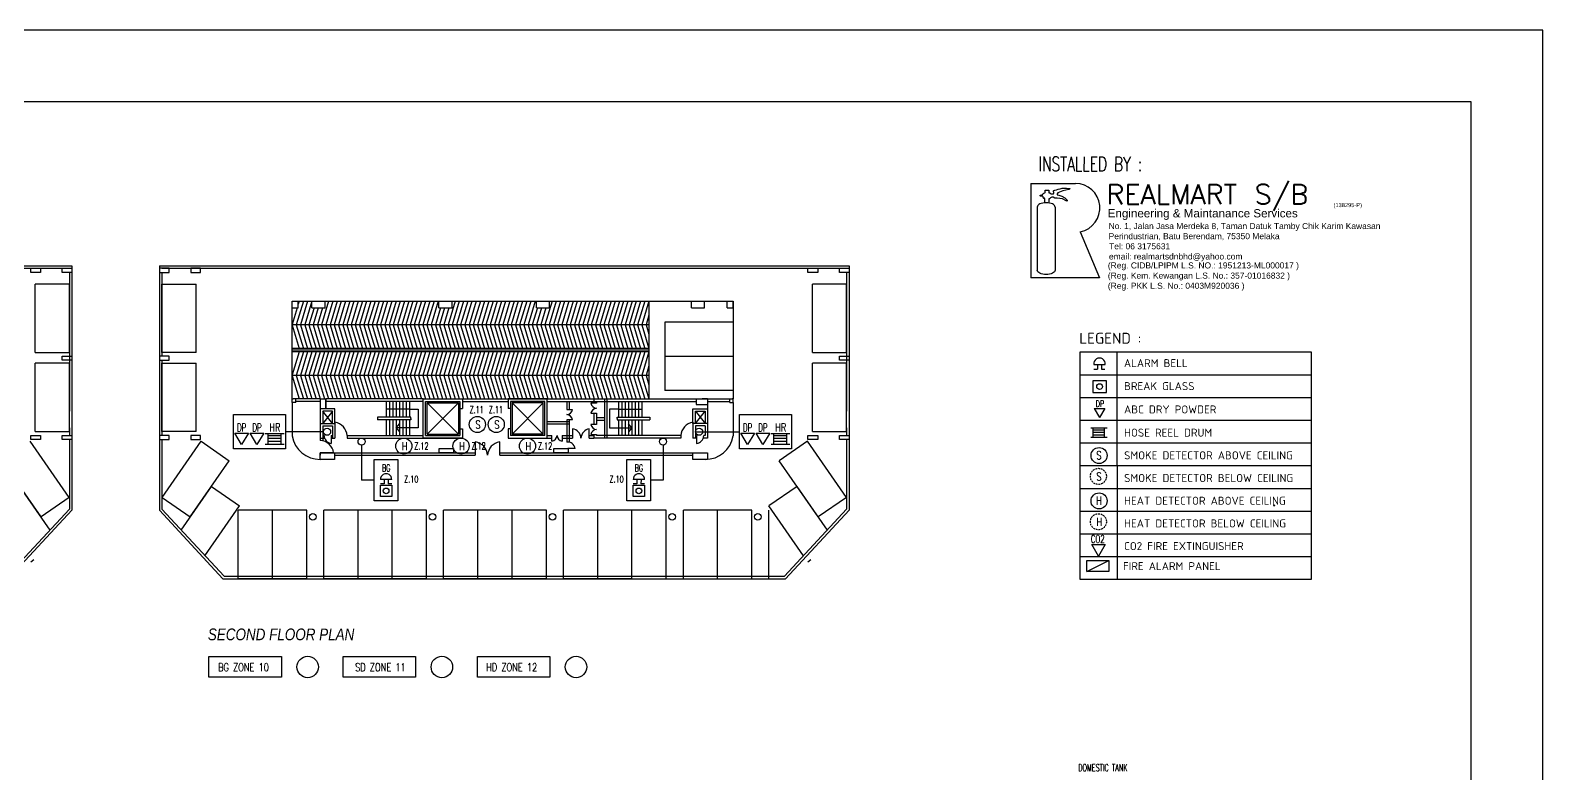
# Model space of a CAD drawing. Extents: x -212 to 1123, y -167 to 326.
# Drawn here: x 700.5 to 1123.1, y 50.4 to 258.3 of the extents above; entities that cross this region are included whole.
import ezdxf
from ezdxf.enums import TextEntityAlignment as Align

# ---------------------------------------------------------------- set-up
doc = ezdxf.new("R2010")
doc.units = 0
doc.linetypes.add('XREF-220102$0$DASHED', pattern=[0.75, 0.5, -0.25])
doc.layers.get('0').update_dxf_attribs({"linetype": 'CONTINUOUS'})
for name, color, linetype in [('BUILD', 8, 'CONTINUOUS'), ('EXIST_ROAD', 6, 'CONTINUOUS'), ('FAPOINT', 1, 'CONTINUOUS'), ('FF_BACKGROUND', 8, 'CONTINUOUS'), ('FF_GRID_LINE', 8, 'CONTINUOUS'), ('FIRE', 160, 'CONTINUOUS'), ('MIMIC_SIZE', 7, 'CONTINUOUS'), ('NAMA_TEMPAT', 6, 'CONTINUOUS'), ('TEXT', 8, 'CONTINUOUS')]:
    doc.layers.add(name, color=color, linetype=linetype)
doc.styles.add('ARIAL_NARROW_ITALIC', font='ARIALNI.TTF')
doc.styles.add('BADAI', font='romans.shx', dxfattribs={"width": 0.65})
doc.styles.add('ISOC', font='isocpeur.ttf')
doc.styles.add('MTXPL_TIMES_NEW_ROMAN', font='txt.shx')
doc.styles.add('PLOT02__REVB$0$NARROW', font='SIMPLEX', dxfattribs={"width": 0.75})
doc.styles.get("Standard").update_dxf_attribs({"font": 'arial.ttf'})
doc.styles.add('TEXT', font='romans.shx', dxfattribs={"width": 0.8})
doc.styles.add('TEXT_200', font='romans.shx', dxfattribs={"height": 400})

# ---------------------------------------------------------------- blocks, each defined once
blk = doc.blocks.new('D-433-1_MIMIC_SIZE_900_X_1')
at = {"layer": 'MIMIC_SIZE'}
for points in [[(3.62, 53.07), (868.62, 53.07), (868.62, 478.07), (3.62, 478.07)], [(23.62, 73.07), (848.62, 73.07), (848.62, 458.07), (23.62, 458.07)]]:
    blk.add_lwpolyline(points, close=True, dxfattribs=at)
blk = doc.blocks.new('*X134')
at = {"layer": 'TEXT', "color": 7}
for s, height, p in [('No. 1, Jalan Jasa Merdeka 8, Taman Datuk Tamby Chik Karim Kawasan', 1.6896, (1001.83, 202.71)), ('Tel: 06 3175631', 1.6896, (1001.96, 197.06)), ('Perindustrian, Batu Berendam, 75350 Melaka', 1.6896, (1001.83, 199.88)), ('email:', 1.69, (1001.92, 194.21))]:
    blk.add_text(s, height=height, dxfattribs=at).set_placement(p)
at = {"layer": 'TEXT', "color": 5}
blk.add_text('realmartsdnbhd@yahoo.com', height=1.6896, dxfattribs=at).set_placement((1008.88, 194.21))
blk = doc.blocks.new('*X135')
at = {"layer": 'TEXT', "color": 7}
for s, p in [('(Reg. CIDB/LPIPM L.S. NO.: 1951213-ML000017 )', (1001.61, 191.7)), ('(Reg. Kem. Kewangan L.S. No.: 357-01016832 )', (1001.61, 188.86)), ('(Reg. PKK L.S. No.: 0403M920036 )', (1001.61, 186.01))]:
    blk.add_text(s, height=1.6896, dxfattribs=at).set_placement(p)

msp = doc.modelspace()

# ---------------------------------------------------------------- linework, layer by layer
at = {"color": 1}
for p, q in [((980.087, 215.49), (980.087, 189.09)), ((980.087, 215.49), (992.549, 215.49)), ((993.916, 201.955), (999.297, 189.09)), ((999.297, 189.09), (980.087, 189.09)), ((757.645, 145.632, 16734.629), (761.463, 145.643, 16734.629)), ((759.551, 142.456, 16734.629), (757.645, 145.632, 16734.629)), ((761.463, 145.643, 16734.629), (759.551, 142.456, 16734.629)), ((761.938, 145.632, 16734.629), (765.756, 145.643, 16734.629)), ((763.844, 142.456, 16734.629), (761.938, 145.632, 16734.629)), ((765.756, 145.643, 16734.629), (763.844, 142.456, 16734.629)), ((899.014, 145.632, 16734.629), (902.832, 145.643, 16734.629)), ((900.92, 142.456, 16734.629), (899.014, 145.632, 16734.629)), ((902.832, 145.643, 16734.629), (900.92, 142.456, 16734.629)), ((903.308, 145.632, 16734.629), (907.125, 145.643, 16734.629)), ((905.213, 142.456, 16734.629), (903.308, 145.632, 16734.629)), ((907.125, 145.643, 16734.629), (905.213, 142.456, 16734.629)), ((798.35, 127.908, 16734.629), (798.353, 131.09, 16734.629)), ((799.348, 131.486, 16734.629), (798.353, 131.487, 16734.629)), ((798.353, 131.09, 16734.629), (801.535, 131.086, 16734.629)), ((801.536, 132.677, 16734.629), (798.355, 132.68, 16734.629)), ((799.349, 132.679, 16734.629), (799.348, 131.486, 16734.629)), ((800.542, 132.678, 16734.629), (800.541, 131.485, 16734.629)), ((801.535, 131.484, 16734.629), (800.541, 131.485, 16734.629)), ((801.535, 131.086, 16734.629), (801.531, 127.905, 16734.629)), ((868.966, 127.908, 16734.629), (868.969, 131.09, 16734.629)), ((869.964, 131.486, 16734.629), (868.969, 131.487, 16734.629)), ((868.969, 131.09, 16734.629), (872.151, 131.086, 16734.629)), ((872.152, 132.677, 16734.629), (868.971, 132.68, 16734.629)), ((869.965, 132.679, 16734.629), (869.964, 131.486, 16734.629)), ((871.158, 132.678, 16734.629), (871.157, 131.485, 16734.629)), ((872.151, 131.484, 16734.629), (871.157, 131.485, 16734.629)), ((872.151, 131.086, 16734.629), (872.147, 127.905, 16734.629)), ((997.086, 114.453, 0.857), (1000.904, 114.464, 0.857)), ((998.992, 111.277, 0.857), (997.086, 114.453, 0.857)), ((1000.904, 114.464, 0.857), (998.992, 111.277, 0.857))]:
    msp.add_line(p, q, dxfattribs=at)
at = {"color": 0}
for p, q in [((982.582, 212.101), (982.743, 212.211)), ((982.743, 211.941), (982.582, 212.101)), ((982.743, 212.211), (983.283, 212.211)), ((983.293, 211.941), (982.743, 211.941)), ((983.283, 212.211), (983.443, 212.511)), ((983.563, 211.71), (983.293, 211.941)), ((983.443, 212.511), (983.694, 212.751)), ((983.563, 211.57), (983.563, 211.71)), ((983.563, 211.57), (983.564, 211.565)), ((983.694, 212.751), (983.994, 212.861)), ((983.894, 211.32), (983.792, 211.32)), ((983.99, 211.175), (983.894, 211.32)), ((983.994, 212.861), (984.104, 212.931)), ((984.104, 212.931), (984.104, 213.625)), ((984.104, 213.625), (985.145, 213.625)), ((985.145, 213.625), (985.145, 212.864)), ((985.145, 212.864), (985.436, 212.864)), ((985.622, 211.405), (985.27, 211.206)), ((985.436, 212.864), (985.666, 212.584)), ((985.984, 211.672), (985.622, 211.405)), ((985.666, 212.584), (986.337, 212.584)), ((986.336, 211.672), (985.984, 211.672)), ((986.747, 211.324), (986.336, 211.672)), ((986.337, 212.584), (986.399, 212.604)), ((986.391, 213.364), (986.486, 213.459)), ((986.391, 213.252), (986.391, 213.364)), ((986.391, 213.19), (986.391, 213.252)), ((986.411, 213.165), (986.391, 213.19)), ((986.399, 212.604), (986.437, 212.635)), ((986.479, 213.116), (986.411, 213.165)), ((986.437, 212.635), (986.472, 212.684)), ((986.472, 212.684), (986.485, 212.727)), ((986.519, 213.05), (986.479, 213.116)), ((986.485, 212.727), (986.507, 212.791)), ((986.486, 213.459), (986.833, 213.561)), ((986.507, 212.791), (986.519, 212.845)), ((986.519, 212.911), (986.519, 213.05)), ((986.519, 212.845), (986.519, 212.911)), ((987.478, 211.348), (986.747, 211.324)), ((986.833, 213.561), (987.237, 213.68)), ((987.237, 213.68), (987.769, 213.836)), ((987.623, 212.844), (987.444, 212.598)), ((987.444, 212.598), (987.444, 212.246)), ((987.444, 212.246), (987.926, 212.151)), ((988.937, 211.152), (987.478, 211.348)), ((989.02, 213.426), (987.623, 212.844)), ((987.769, 213.836), (988.272, 213.984)), ((987.926, 212.151), (988.773, 211.881)), ((988.272, 213.984), (988.569, 214.071)), ((988.569, 214.071), (988.884, 214.111)), ((988.773, 211.881), (989.563, 211.491)), ((988.884, 214.111), (989.165, 214.111)), ((990.693, 213.808), (989.02, 213.426)), ((989.165, 214.111), (989.717, 214.111)), ((989.563, 211.491), (990.258, 210.797)), ((989.717, 214.111), (990.044, 214.111)), ((990.044, 214.111), (990.711, 214.045)), ((990.924, 213.861), (990.693, 213.808)), ((990.711, 214.045), (991.003, 214.017)), ((991.022, 213.922), (990.924, 213.861)), ((991.003, 214.017), (991.041, 213.975)), ((991.041, 213.975), (991.022, 213.922)), ((981.894, 208.866), (981.894, 191.211)), ((983.99, 210.074), (983.99, 211.175)), ((985.27, 211.206), (985.089, 211.206)), ((985.089, 211.206), (985.089, 210.064)), ((986.864, 208.87), (986.864, 191.215)), ((989.972, 210.635), (988.937, 211.152)), ((990.258, 210.492), (989.972, 210.635)), ((990.258, 210.797), (990.258, 210.492))]:
    msp.add_line(p, q, dxfattribs=at)
at = {"color": 7, "linetype": 'BYBLOCK'}
for p, q in [((1058.499, 168.274, 0.857), (993.789, 168.274, 0.857)), ((993.789, 168.274, 0.857), (993.796, 104.821, -0.421)), ((1058.501, 104.821, 0.665), (1058.499, 168.274, 0.845))]:
    msp.add_line(p, q, dxfattribs=at)
at = {"linetype": 'BYBLOCK'}
for p, q in [((1004.155, 168.274, 0.729), (1004.166, 104.821, -0.011)), ((993.789, 161.929, 0.729), (1058.499, 161.929, 0.854)), ((993.789, 155.584, 0.602), (1058.499, 155.584, 0.848)), ((993.789, 149.238, 0.474), (1058.499, 149.238, 0.843)), ((993.789, 142.893, 0.346), (1058.501, 142.893, 0.845)), ((993.789, 136.548, 0.218), (1058.499, 136.548, 0.832)), ((993.789, 130.202, 0.09), (1058.499, 130.202, 0.825)), ((993.789, 123.857, -0.038), (1058.499, 123.857, 0.825)), ((993.791, 117.512, -0.063), (1058.501, 117.512, 0.672)), ((993.791, 111.166, -0.191), (1058.501, 111.166, 0.672)), ((993.791, 104.821, -0.071), (1058.501, 104.821, 0.665))]:
    msp.add_line(p, q, dxfattribs=at)
at = {"color": 1, "linetype": 'BYBLOCK'}
msp.add_line((995.756, 106.976, 1.928), (1001.881, 110.026, 1.928), dxfattribs=at)
msp.add_line((995.756, 106.976, 1.928), (1001.881, 110.026, 1.928), dxfattribs=at)
at = {"color": 0}
for points in [[(986.864, 208.863), (986.818, 209.102), (986.678, 209.332), (986.449, 209.544), (986.14, 209.73), (985.764, 209.882), (985.334, 209.996), (984.868, 210.066), (984.382, 210.09), (983.897, 210.067), (983.43, 209.997), (983, 209.884), (982.623, 209.732), (982.314, 209.546), (982.084, 209.335), (981.942, 209.105), (981.894, 208.866)], [(986.862, 191.206), (986.815, 190.967), (986.675, 190.737), (986.446, 190.525), (986.138, 190.339), (985.761, 190.186), (985.332, 190.072), (984.865, 190.002), (984.38, 189.979), (983.895, 190.002), (983.428, 190.071), (982.998, 190.184), (982.62, 190.337), (982.311, 190.522), (982.081, 190.734), (981.94, 190.964), (981.892, 191.203)]]:
    msp.add_lwpolyline(points, dxfattribs=at)
at = {"color": 1}
for points in [[(757.279, 150.818), (771.84, 150.818), (771.84, 141.216), (757.279, 141.216)], [(898.648, 150.818), (913.209, 150.818), (913.209, 141.216), (898.648, 141.216)], [(796.595, 138.309), (803.186, 138.309), (803.186, 126.668), (796.595, 126.668)], [(867.211, 138.309), (873.802, 138.309), (873.802, 126.668), (867.211, 126.668)]]:
    msp.add_lwpolyline(points, close=True, dxfattribs=at)
at = {"color": 7, "linetype": 'BYBLOCK'}
for points in [[(750.439, 83.144), (770.689, 83.144), (770.689, 77.358), (750.439, 77.358)], [(787.933, 83.144), (808.183, 83.144), (808.183, 77.358), (787.933, 77.358)], [(825.428, 83.144), (845.677, 83.144), (845.677, 77.358), (825.428, 77.358)]]:
    msp.add_lwpolyline(points, close=True, dxfattribs=at)
at = {"color": 1, "linetype": 'BYBLOCK'}
for centre, radius in [((825.438, 148.07), 2.25), ((830.717, 148.07), 2.25), ((783.453, 146.017), 0.982), ((793.074, 143.286), 0.982), ((804.886, 142.018), 2.25), ((820.866, 142.018), 2.25), ((839.433, 142.018), 2.25), ((877.323, 143.286), 0.982), ((887.399, 146.017), 0.982), ((778.025, 80.251), 3), ((815.52, 80.251), 3), ((853.014, 80.251), 3)]:
    msp.add_circle(centre, radius, dxfattribs=at)
at = {"color": 1}
for centre, radius in [((999.149, 139.382, 0.218), 2.243), ((799.942, 129.497, 16734.629), 0.795), ((870.558, 129.497, 16734.629), 0.795), ((999.151, 126.691, 0), 2.243)]:
    msp.add_circle(centre, radius, dxfattribs=at)
at = {"color": 1, "linetype": 'XREF-220102$0$DASHED'}
for centre in [(998.968, 133.554, -7591.664), (998.97, 120.863, -7591.882)]:
    msp.add_circle(centre, 2.25, dxfattribs=at)
at = {"color": 0}
msp.add_arc((983.734, 211.495), 0.184, 157.53397, 288.1926, dxfattribs=at)
at = {"color": 1}
for centre, radius, start, end in [((992.549, 208.653), 6.837, 281.54014, 90), ((799.946, 132.679, 16734.629), 1.591, 359.93967, 179.93967), ((870.561, 132.679, 16734.629), 1.591, 359.93967, 179.93967)]:
    msp.add_arc(centre, radius, start, end, dxfattribs=at)
at = {"layer": 'FAPOINT', "color": 1, "linetype": 'BYBLOCK'}
for p, q in [((997.661, 164.847, 0.857), (1000.9, 164.847, 0.857)), ((998.674, 164.847, 0.857), (998.674, 163.565, 0.857)), ((999.83, 164.847, 0.857), (999.83, 163.565, 0.857)), ((997.704, 163.565, 0.857), (998.674, 163.565, 0.857)), ((999.83, 163.565, 0.857), (1000.8, 163.565, 0.857)), ((766.157, 145.572, 16734.629), (771.415, 145.572, 16734.629)), ((766.94, 142.602, 16734.629), (766.94, 145.572, 16734.629)), ((766.94, 144.963, 16734.629), (770.565, 144.963, 16734.629)), ((766.94, 144.197, 16734.629), (770.565, 144.197, 16734.629)), ((770.565, 142.602, 16734.629), (770.565, 145.572, 16734.629)), ((907.526, 145.572, 16734.629), (912.784, 145.572, 16734.629)), ((908.309, 142.602, 16734.629), (908.309, 145.572, 16734.629)), ((908.309, 144.963, 16734.629), (911.934, 144.963, 16734.629)), ((908.309, 144.197, 16734.629), (911.934, 144.197, 16734.629)), ((911.934, 142.602, 16734.629), (911.934, 145.572, 16734.629)), ((996.844, 147.116, 2974.45), (1001.416, 147.116, 2974.45)), ((996.844, 144.533, 2974.45), (1001.416, 144.533, 2974.45)), ((997.524, 144.533, 2974.45), (997.524, 147.116, 2974.45)), ((997.524, 146.586, 2974.45), (1000.677, 146.586, 2974.45)), ((997.524, 145.92, 2974.45), (1000.677, 145.92, 2974.45)), ((997.524, 145.199, 2974.45), (1000.677, 145.199, 2974.45)), ((1000.677, 144.533, 2974.45), (1000.677, 147.116, 2974.45)), ((766.157, 142.602, 16734.629), (771.415, 142.602, 16734.629)), ((766.94, 143.368, 16734.629), (770.565, 143.368, 16734.629)), ((907.526, 142.602, 16734.629), (912.784, 142.602, 16734.629)), ((908.309, 143.368, 16734.629), (911.934, 143.368, 16734.629))]:
    msp.add_line(p, q, dxfattribs=at)
msp.add_lwpolyline([(997.39, 160.28), (997.39, 157.043), (1001.215, 157.043), (1001.215, 160.28)], close=True, dxfattribs=at)
msp.add_circle((999.302, 158.661, 0.857), 0.801, dxfattribs=at)
msp.add_arc((999.28, 165.011, 0.857), 1.619, 354.1719, 185.8281, dxfattribs=at)
at = {"layer": 'FF_BACKGROUND', "color": 8}
msp.add_circle((1048.078, 125.426, 0.857), 0.145, dxfattribs=at)
at = {"layer": 'FF_GRID_LINE', "color": 1}
for p, q in [((801.531, 127.905, 16734.629), (798.35, 127.908, 16734.629)), ((872.147, 127.905, 16734.629), (868.966, 127.908, 16734.629))]:
    msp.add_line(p, q, dxfattribs=at)
at = {"layer": 'MIMIC_SIZE'}
for p, q in [((519.413, 192.418), (712.131, 192.418)), ((520.097, 191.734), (711.448, 191.734)), ((711.448, 190.585), (711.448, 151.762)), ((712.131, 192.418), (712.131, 124.078)), ((736.584, 192.418), (736.584, 124.078)), ((736.584, 192.418), (929.302, 192.418)), ((737.267, 191.734), (928.618, 191.734)), ((737.267, 190.585), (737.267, 167.172)), ((737.267, 190.585), (737.267, 167.172)), ((928.618, 190.585), (928.618, 151.762)), ((929.302, 192.418), (929.302, 124.078)), ((701.88, 168.209), (701.88, 187.344)), ((701.88, 168.209), (701.88, 187.344)), ((701.88, 168.209), (701.88, 187.344)), ((711.448, 187.344), (701.88, 187.344)), ((711.448, 168.209), (711.448, 187.344)), ((737.267, 168.209), (737.267, 187.344)), ((737.267, 187.344), (746.835, 187.344)), ((746.835, 168.209), (746.835, 187.344)), ((746.835, 168.209), (746.835, 187.344)), ((746.835, 168.209), (746.835, 187.344)), ((919.051, 168.209), (919.051, 187.344)), ((919.051, 168.209), (919.051, 187.344)), ((919.051, 168.209), (919.051, 187.344)), ((928.618, 187.344), (919.051, 187.344)), ((928.618, 168.209), (928.618, 187.344)), ((773.702, 155.202), (773.702, 182.538)), ((773.702, 182.538), (896.924, 182.538)), ((776.814, 182.538), (774.843, 175.943)), ((775.636, 182.538), (775.392, 181.721)), ((775.392, 180.681), (775.392, 182.538)), ((777.992, 182.538), (776.021, 175.943)), ((779.169, 182.538), (777.198, 175.943)), ((779.169, 182.538), (777.198, 175.943)), ((779.187, 180.681), (779.187, 182.538)), ((783.879, 182.538), (781.908, 175.943)), ((782.865, 180.681), (782.865, 182.538)), ((785.057, 182.538), (783.086, 175.943)), ((785.057, 182.538), (783.086, 175.943)), ((786.234, 182.538), (784.264, 175.943)), ((787.412, 182.538), (785.441, 175.943)), ((788.589, 182.538), (786.619, 175.943)), ((789.767, 182.538), (787.796, 175.943)), ((790.945, 182.538), (788.974, 175.943)), ((792.122, 182.538), (790.151, 175.943)), ((793.3, 182.538), (791.329, 175.943)), ((794.477, 182.538), (792.506, 175.943)), ((795.655, 182.538), (793.684, 175.943)), ((796.832, 182.538), (794.861, 175.943)), ((796.832, 182.538), (794.861, 175.943)), ((798.01, 182.538), (796.039, 175.943)), ((799.187, 182.538), (797.217, 175.943)), ((800.365, 182.538), (798.394, 175.943)), ((801.542, 182.538), (799.572, 175.943)), ((802.72, 182.538), (800.749, 175.943)), ((802.72, 182.538), (800.749, 175.943)), ((803.898, 182.538), (801.927, 175.943)), ((805.075, 182.538), (803.104, 175.943)), ((806.253, 182.538), (804.282, 175.943)), ((807.43, 182.538), (805.459, 175.943)), ((808.608, 182.538), (806.637, 175.943)), ((809.785, 182.538), (807.814, 175.943)), ((810.963, 182.538), (808.992, 175.943)), ((812.14, 182.538), (810.17, 175.943)), ((813.318, 182.538), (811.347, 175.943)), ((814.495, 182.538), (812.525, 175.943)), ((814.495, 182.538), (812.525, 175.943)), ((814.673, 180.681), (814.673, 182.538)), ((819.206, 182.538), (817.235, 175.943)), ((818.351, 180.681), (818.351, 182.538)), ((820.383, 182.538), (818.412, 175.943)), ((820.383, 182.538), (818.412, 175.943)), ((821.561, 182.538), (819.59, 175.943)), ((822.738, 182.538), (820.767, 175.943)), ((823.916, 182.538), (821.945, 175.943)), ((825.093, 182.538), (823.122, 175.943)), ((826.271, 182.538), (824.3, 175.943)), ((827.448, 182.538), (825.478, 175.943)), ((828.626, 182.538), (826.655, 175.943)), ((829.804, 182.538), (827.833, 175.943)), ((830.981, 182.538), (829.01, 175.943)), ((832.159, 182.538), (830.188, 175.943)), ((832.159, 182.538), (830.188, 175.943)), ((833.336, 182.538), (831.365, 175.943)), ((834.514, 182.538), (832.543, 175.943)), ((835.691, 182.538), (833.72, 175.943)), ((836.869, 182.538), (834.898, 175.943)), ((838.046, 182.538), (836.075, 175.943)), ((838.046, 182.538), (836.075, 175.943)), ((839.224, 182.538), (837.253, 175.943)), ((840.401, 182.538), (838.431, 175.943)), ((841.579, 182.538), (839.608, 175.943)), ((841.927, 180.681), (841.927, 182.538)), ((846.289, 182.538), (844.318, 175.943)), ((847.467, 182.538), (845.496, 175.943)), ((845.604, 180.681), (845.604, 182.538)), ((848.644, 182.538), (846.673, 175.943)), ((849.822, 182.538), (847.851, 175.943)), ((849.822, 182.538), (847.851, 175.943)), ((850.999, 182.538), (849.028, 175.943)), ((852.177, 182.538), (850.206, 175.943)), ((853.354, 182.538), (851.384, 175.943)), ((854.532, 182.538), (852.561, 175.943)), ((855.709, 182.538), (853.739, 175.943)), ((855.709, 182.538), (853.739, 175.943)), ((856.887, 182.538), (854.916, 175.943)), ((858.065, 182.538), (856.094, 175.943)), ((859.242, 182.538), (857.271, 175.943)), ((860.42, 182.538), (858.449, 175.943)), ((861.597, 182.538), (859.626, 175.943)), ((862.775, 182.538), (860.804, 175.943)), ((863.952, 182.538), (861.981, 175.943)), ((865.13, 182.538), (863.159, 175.943)), ((866.307, 182.538), (864.337, 175.943)), ((867.485, 182.538), (865.514, 175.943)), ((867.485, 182.538), (865.514, 175.943)), ((868.662, 182.538), (866.692, 175.943)), ((869.84, 182.538), (867.869, 175.943)), ((871.018, 182.538), (869.047, 175.943)), ((872.195, 182.538), (870.224, 175.943)), ((873.373, 182.538), (871.402, 175.943)), ((873.373, 182.538), (871.402, 175.943)), ((873.373, 182.538), (873.373, 155.202)), ((885.227, 180.681), (885.227, 182.538)), ((888.905, 180.681), (888.905, 182.538)), ((895.234, 180.681), (895.234, 182.538)), ((896.924, 182.538), (896.924, 155.202)), ((896.924, 180.681), (896.924, 182.538)), ((775.081, 180.681), (773.702, 176.067)), ((773.702, 180.681), (775.392, 180.681)), ((779.792, 180.681), (778.376, 175.943)), ((779.187, 180.681), (782.865, 180.681)), ((780.969, 180.681), (779.553, 175.943)), ((782.147, 180.681), (780.731, 175.943)), ((815.118, 180.681), (813.702, 175.943)), ((814.673, 180.681), (818.351, 180.681)), ((816.295, 180.681), (814.88, 175.943)), ((817.473, 180.681), (816.057, 175.943)), ((842.201, 180.681), (840.786, 175.943)), ((841.927, 180.681), (845.604, 180.681)), ((843.379, 180.681), (841.963, 175.943)), ((844.557, 180.681), (843.141, 175.943)), ((873.373, 178.598), (872.579, 175.943)), ((885.227, 180.681), (888.905, 180.681)), ((895.234, 180.681), (896.924, 180.681)), ((873.373, 175.943), (773.702, 175.943)), ((773.702, 175.82), (775.636, 169.349)), ((774.843, 175.943), (776.814, 169.349)), ((776.021, 175.943), (777.992, 169.349)), ((777.198, 175.943), (779.169, 169.349)), ((777.198, 175.943), (779.169, 169.349)), ((778.376, 175.943), (780.347, 169.349)), ((779.553, 175.943), (781.524, 169.349)), ((780.731, 175.943), (782.702, 169.349)), ((781.908, 175.943), (783.879, 169.349)), ((783.086, 175.943), (785.057, 169.349)), ((783.086, 175.943), (785.057, 169.349)), ((784.264, 175.943), (786.234, 169.349)), ((785.441, 175.943), (787.412, 169.349)), ((786.619, 175.943), (788.589, 169.349)), ((787.796, 175.943), (789.767, 169.349)), ((788.974, 175.943), (790.945, 169.349)), ((790.151, 175.943), (792.122, 169.349)), ((791.329, 175.943), (793.3, 169.349)), ((792.506, 175.943), (794.477, 169.349)), ((793.684, 175.943), (795.655, 169.349)), ((794.861, 175.943), (796.832, 169.349)), ((794.861, 175.943), (796.832, 169.349)), ((796.039, 175.943), (798.01, 169.349)), ((797.217, 175.943), (799.187, 169.349)), ((798.394, 175.943), (800.365, 169.349)), ((799.572, 175.943), (801.542, 169.349)), ((800.749, 175.943), (802.72, 169.349)), ((800.749, 175.943), (802.72, 169.349)), ((801.927, 175.943), (803.898, 169.349)), ((803.104, 175.943), (805.075, 169.349)), ((804.282, 175.943), (806.253, 169.349)), ((805.459, 175.943), (807.43, 169.349)), ((806.637, 175.943), (808.608, 169.349)), ((807.814, 175.943), (809.785, 169.349)), ((808.992, 175.943), (810.963, 169.349)), ((810.17, 175.943), (812.14, 169.349)), ((811.347, 175.943), (813.318, 169.349)), ((812.525, 175.943), (814.495, 169.349)), ((812.525, 175.943), (814.495, 169.349)), ((813.702, 175.943), (815.673, 169.349)), ((814.88, 175.943), (816.851, 169.349)), ((816.057, 175.943), (818.028, 169.349)), ((817.235, 175.943), (819.206, 169.349)), ((818.412, 175.943), (820.383, 169.349)), ((818.412, 175.943), (820.383, 169.349)), ((819.59, 175.943), (821.561, 169.349)), ((820.767, 175.943), (822.738, 169.349)), ((821.945, 175.943), (823.916, 169.349)), ((823.122, 175.943), (825.093, 169.349)), ((824.3, 175.943), (826.271, 169.349)), ((825.478, 175.943), (827.448, 169.349)), ((826.655, 175.943), (828.626, 169.349)), ((827.833, 175.943), (829.804, 169.349)), ((829.01, 175.943), (830.981, 169.349)), ((830.188, 175.943), (832.159, 169.349)), ((830.188, 175.943), (832.159, 169.349)), ((831.365, 175.943), (833.336, 169.349)), ((832.543, 175.943), (834.514, 169.349)), ((833.72, 175.943), (835.691, 169.349)), ((834.898, 175.943), (836.869, 169.349)), ((836.075, 175.943), (838.046, 169.349)), ((836.075, 175.943), (838.046, 169.349)), ((837.253, 175.943), (839.224, 169.349)), ((838.431, 175.943), (840.401, 169.349)), ((839.608, 175.943), (841.579, 169.349)), ((840.786, 175.943), (842.756, 169.349)), ((841.963, 175.943), (843.934, 169.349)), ((843.141, 175.943), (845.112, 169.349)), ((844.318, 175.943), (846.289, 169.349)), ((845.496, 175.943), (847.467, 169.349)), ((846.673, 175.943), (848.644, 169.349)), ((847.851, 175.943), (849.822, 169.349)), ((847.851, 175.943), (849.822, 169.349)), ((849.028, 175.943), (850.999, 169.349)), ((850.206, 175.943), (852.177, 169.349)), ((851.384, 175.943), (853.354, 169.349)), ((852.561, 175.943), (854.532, 169.349)), ((853.739, 175.943), (855.709, 169.349)), ((853.739, 175.943), (855.709, 169.349)), ((854.916, 175.943), (856.887, 169.349)), ((856.094, 175.943), (858.065, 169.349)), ((857.271, 175.943), (859.242, 169.349)), ((858.449, 175.943), (860.42, 169.349)), ((859.626, 175.943), (861.597, 169.349)), ((860.804, 175.943), (862.775, 169.349)), ((861.981, 175.943), (863.952, 169.349)), ((863.159, 175.943), (865.13, 169.349)), ((864.337, 175.943), (866.307, 169.349)), ((865.514, 175.943), (867.485, 169.349)), ((865.514, 175.943), (867.485, 169.349)), ((866.692, 175.943), (868.662, 169.349)), ((867.869, 175.943), (869.84, 169.349)), ((869.047, 175.943), (871.018, 169.349)), ((870.224, 175.943), (872.195, 169.349)), ((871.402, 175.943), (873.373, 169.349)), ((871.402, 175.943), (873.373, 169.349)), ((872.579, 175.943), (873.373, 173.289)), ((896.924, 176.675), (877.788, 176.675)), ((877.788, 176.675), (877.788, 167.107)), ((896.924, 176.675), (896.924, 167.107)), ((873.373, 169.349), (773.702, 169.349)), ((701.88, 168.209), (711.448, 168.209)), ((701.88, 146.059), (701.88, 165.194)), ((701.88, 146.059), (701.88, 165.194)), ((701.88, 146.059), (701.88, 165.194)), ((711.448, 165.194), (701.88, 165.194)), ((711.448, 146.059), (711.448, 165.194)), ((746.835, 168.209), (737.267, 168.209)), ((737.267, 166.014), (737.267, 145.022)), ((737.267, 166.014), (737.267, 151.762)), ((737.267, 146.059), (737.267, 165.194)), ((737.267, 165.194), (746.835, 165.194)), ((746.835, 146.059), (746.835, 165.194)), ((746.835, 146.059), (746.835, 165.194)), ((746.835, 146.059), (746.835, 165.194)), ((873.373, 168.87), (773.702, 168.87)), ((873.373, 168.392), (773.702, 168.392)), ((775.636, 168.392), (773.702, 161.92)), ((776.814, 168.392), (774.843, 161.797)), ((777.992, 168.392), (776.021, 161.797)), ((779.169, 168.392), (777.198, 161.797)), ((779.169, 168.392), (777.198, 161.797)), ((780.347, 168.392), (778.376, 161.797)), ((781.524, 168.392), (779.553, 161.797)), ((782.702, 168.392), (780.731, 161.797)), ((783.879, 168.392), (781.908, 161.797)), ((785.057, 168.392), (783.086, 161.797)), ((785.057, 168.392), (783.086, 161.797)), ((786.234, 168.392), (784.264, 161.797)), ((787.412, 168.392), (785.441, 161.797)), ((788.589, 168.392), (786.619, 161.797)), ((789.767, 168.392), (787.796, 161.797)), ((790.945, 168.392), (788.974, 161.797)), ((792.122, 168.392), (790.151, 161.797)), ((793.3, 168.392), (791.329, 161.797)), ((794.477, 168.392), (792.506, 161.797)), ((795.655, 168.392), (793.684, 161.797)), ((796.832, 168.392), (794.861, 161.797)), ((796.832, 168.392), (794.861, 161.797)), ((798.01, 168.392), (796.039, 161.797)), ((799.187, 168.392), (797.217, 161.797)), ((800.365, 168.392), (798.394, 161.797)), ((801.542, 168.392), (799.572, 161.797)), ((802.72, 168.392), (800.749, 161.797)), ((802.72, 168.392), (800.749, 161.797)), ((803.898, 168.392), (801.927, 161.797)), ((805.075, 168.392), (803.104, 161.797)), ((806.253, 168.392), (804.282, 161.797)), ((807.43, 168.392), (805.459, 161.797)), ((808.608, 168.392), (806.637, 161.797)), ((809.785, 168.392), (807.814, 161.797)), ((810.963, 168.392), (808.992, 161.797)), ((812.14, 168.392), (810.17, 161.797)), ((813.318, 168.392), (811.347, 161.797)), ((814.495, 168.392), (812.525, 161.797)), ((814.495, 168.392), (812.525, 161.797)), ((815.673, 168.392), (813.702, 161.797)), ((816.851, 168.392), (814.88, 161.797)), ((818.028, 168.392), (816.057, 161.797)), ((819.206, 168.392), (817.235, 161.797)), ((820.383, 168.392), (818.412, 161.797)), ((820.383, 168.392), (818.412, 161.797)), ((821.561, 168.392), (819.59, 161.797)), ((822.738, 168.392), (820.767, 161.797)), ((823.916, 168.392), (821.945, 161.797)), ((825.093, 168.392), (823.122, 161.797)), ((826.271, 168.392), (824.3, 161.797)), ((827.448, 168.392), (825.478, 161.797)), ((828.626, 168.392), (826.655, 161.797)), ((829.804, 168.392), (827.833, 161.797)), ((830.981, 168.392), (829.01, 161.797)), ((832.159, 168.392), (830.188, 161.797)), ((832.159, 168.392), (830.188, 161.797)), ((833.336, 168.392), (831.365, 161.797)), ((834.514, 168.392), (832.543, 161.797)), ((835.691, 168.392), (833.72, 161.797)), ((836.869, 168.392), (834.898, 161.797)), ((838.046, 168.392), (836.075, 161.797)), ((838.046, 168.392), (836.075, 161.797)), ((839.224, 168.392), (837.253, 161.797)), ((840.401, 168.392), (838.431, 161.797)), ((841.579, 168.392), (839.608, 161.797)), ((842.756, 168.392), (840.786, 161.797)), ((843.934, 168.392), (841.963, 161.797)), ((845.112, 168.392), (843.141, 161.797)), ((846.289, 168.392), (844.318, 161.797)), ((847.467, 168.392), (845.496, 161.797)), ((848.644, 168.392), (846.673, 161.797)), ((849.822, 168.392), (847.851, 161.797)), ((849.822, 168.392), (847.851, 161.797)), ((850.999, 168.392), (849.028, 161.797)), ((852.177, 168.392), (850.206, 161.797)), ((853.354, 168.392), (851.384, 161.797)), ((854.532, 168.392), (852.561, 161.797)), ((855.709, 168.392), (853.739, 161.797)), ((855.709, 168.392), (853.739, 161.797)), ((856.887, 168.392), (854.916, 161.797)), ((858.065, 168.392), (856.094, 161.797)), ((859.242, 168.392), (857.271, 161.797)), ((860.42, 168.392), (858.449, 161.797)), ((861.597, 168.392), (859.626, 161.797)), ((862.775, 168.392), (860.804, 161.797)), ((863.952, 168.392), (861.981, 161.797)), ((865.13, 168.392), (863.159, 161.797)), ((866.307, 168.392), (864.337, 161.797)), ((867.485, 168.392), (865.514, 161.797)), ((867.485, 168.392), (865.514, 161.797)), ((868.662, 168.392), (866.692, 161.797)), ((869.84, 168.392), (867.869, 161.797)), ((871.018, 168.392), (869.047, 161.797)), ((872.195, 168.392), (870.224, 161.797)), ((873.373, 168.392), (871.402, 161.797)), ((873.373, 168.392), (871.402, 161.797)), ((896.924, 167.107), (877.788, 167.107)), ((877.788, 167.107), (877.788, 157.54)), ((896.924, 168.392), (896.924, 155.202)), ((896.924, 167.107), (896.924, 157.54)), ((919.051, 168.209), (928.618, 168.209)), ((919.051, 146.059), (919.051, 165.194)), ((919.051, 146.059), (919.051, 165.194)), ((919.051, 146.059), (919.051, 165.194)), ((928.618, 165.194), (919.051, 165.194)), ((928.618, 146.059), (928.618, 165.194)), ((873.373, 161.797), (773.702, 161.797)), ((773.702, 161.674), (775.636, 155.202)), ((774.843, 161.797), (776.814, 155.202)), ((776.021, 161.797), (777.992, 155.202)), ((777.198, 161.797), (779.169, 155.202)), ((777.198, 161.797), (779.169, 155.202)), ((778.376, 161.797), (780.347, 155.202)), ((779.553, 161.797), (781.524, 155.202)), ((780.731, 161.797), (782.702, 155.202)), ((781.908, 161.797), (783.879, 155.202)), ((783.086, 161.797), (785.057, 155.202)), ((783.086, 161.797), (785.057, 155.202)), ((784.264, 161.797), (786.234, 155.202)), ((785.441, 161.797), (787.412, 155.202)), ((786.619, 161.797), (788.589, 155.202)), ((787.796, 161.797), (789.767, 155.202)), ((788.974, 161.797), (790.945, 155.202)), ((790.151, 161.797), (792.122, 155.202)), ((791.329, 161.797), (793.3, 155.202)), ((792.506, 161.797), (794.477, 155.202)), ((793.684, 161.797), (795.655, 155.202)), ((794.861, 161.797), (796.832, 155.202)), ((794.861, 161.797), (796.832, 155.202)), ((796.039, 161.797), (798.01, 155.202)), ((797.217, 161.797), (799.187, 155.202)), ((798.394, 161.797), (800.365, 155.202)), ((799.572, 161.797), (801.542, 155.202)), ((800.749, 161.797), (802.72, 155.202)), ((800.749, 161.797), (802.72, 155.202)), ((801.927, 161.797), (803.898, 155.202)), ((803.104, 161.797), (805.075, 155.202)), ((804.282, 161.797), (806.253, 155.202)), ((805.459, 161.797), (807.43, 155.202)), ((806.637, 161.797), (808.608, 155.202)), ((807.814, 161.797), (809.785, 155.202)), ((808.992, 161.797), (810.963, 155.202)), ((810.17, 161.797), (812.14, 155.202)), ((811.347, 161.797), (813.318, 155.202)), ((812.525, 161.797), (814.495, 155.202)), ((812.525, 161.797), (814.495, 155.202)), ((813.702, 161.797), (815.673, 155.202)), ((814.88, 161.797), (816.851, 155.202)), ((816.057, 161.797), (818.028, 155.202)), ((817.235, 161.797), (819.206, 155.202)), ((818.412, 161.797), (820.383, 155.202)), ((818.412, 161.797), (820.383, 155.202)), ((819.59, 161.797), (821.561, 155.202)), ((820.767, 161.797), (822.738, 155.202)), ((821.945, 161.797), (823.916, 155.202)), ((823.122, 161.797), (825.093, 155.202)), ((824.3, 161.797), (826.271, 155.202)), ((825.478, 161.797), (827.448, 155.202)), ((826.655, 161.797), (828.626, 155.202)), ((827.833, 161.797), (829.804, 155.202)), ((829.01, 161.797), (830.981, 155.202)), ((830.188, 161.797), (832.159, 155.202)), ((830.188, 161.797), (832.159, 155.202)), ((831.365, 161.797), (833.336, 155.202)), ((832.543, 161.797), (834.514, 155.202)), ((833.72, 161.797), (835.691, 155.202)), ((834.898, 161.797), (836.869, 155.202)), ((836.075, 161.797), (838.046, 155.202)), ((836.075, 161.797), (838.046, 155.202)), ((837.253, 161.797), (839.224, 155.202)), ((838.431, 161.797), (840.401, 155.202)), ((839.608, 161.797), (841.579, 155.202)), ((840.786, 161.797), (842.756, 155.202)), ((841.963, 161.797), (843.934, 155.202)), ((843.141, 161.797), (845.112, 155.202)), ((844.318, 161.797), (846.289, 155.202)), ((845.496, 161.797), (847.467, 155.202)), ((846.673, 161.797), (848.644, 155.202)), ((847.851, 161.797), (849.822, 155.202)), ((847.851, 161.797), (849.822, 155.202)), ((849.028, 161.797), (850.999, 155.202)), ((850.206, 161.797), (852.177, 155.202)), ((851.384, 161.797), (853.354, 155.202)), ((852.561, 161.797), (854.532, 155.202)), ((853.739, 161.797), (855.709, 155.202)), ((853.739, 161.797), (855.709, 155.202)), ((854.916, 161.797), (856.887, 155.202)), ((856.094, 161.797), (858.065, 155.202)), ((857.271, 161.797), (859.242, 155.202)), ((858.449, 161.797), (860.42, 155.202)), ((859.626, 161.797), (861.597, 155.202)), ((860.804, 161.797), (862.775, 155.202)), ((861.981, 161.797), (863.952, 155.202)), ((863.159, 161.797), (865.13, 155.202)), ((864.337, 161.797), (866.307, 155.202)), ((865.514, 161.797), (867.485, 155.202)), ((865.514, 161.797), (867.485, 155.202)), ((866.692, 161.797), (868.662, 155.202)), ((867.869, 161.797), (869.84, 155.202)), ((869.047, 161.797), (871.018, 155.202)), ((870.224, 161.797), (872.195, 155.202)), ((871.402, 161.797), (873.373, 155.202)), ((871.402, 161.797), (873.373, 155.202)), ((873.373, 164.452), (872.579, 161.797)), ((872.579, 161.797), (873.373, 159.143)), ((896.924, 157.54), (877.788, 157.54)), ((896.924, 157.54), (877.788, 157.54)), ((896.924, 157.54), (877.788, 157.54)), ((896.924, 157.54), (877.788, 157.54)), ((773.702, 154.218), (773.702, 155.202)), ((773.702, 155.202), (774.007, 155.202)), ((774.691, 154.218), (773.702, 154.218)), ((773.702, 154.218), (773.702, 144.871)), ((781.525, 155.202), (774.007, 155.202)), ((774.691, 154.218), (774.691, 155.202)), ((781.525, 154.519), (774.691, 154.519)), ((781.525, 155.202), (783.069, 155.202)), ((781.525, 155.202), (781.525, 143.585)), ((785.625, 152.484), (781.525, 152.484)), ((810.299, 155.202), (783.069, 155.202)), ((783.069, 155.202), (783.069, 152.484)), ((783.069, 152.583), (783.069, 155.202)), ((810.299, 154.519), (783.069, 154.519)), ((785.625, 148.368), (785.625, 152.484)), ((799.92, 154.519), (799.92, 150.145)), ((806.436, 152.332), (799.92, 152.332)), ((800.851, 154.519), (800.851, 150.145)), ((801.782, 154.519), (801.782, 150.145)), ((802.713, 154.519), (802.713, 150.145)), ((803.644, 154.519), (803.644, 150.145)), ((804.575, 154.519), (804.575, 150.145)), ((805.505, 154.519), (805.505, 150.145)), ((806.436, 154.519), (806.436, 150.145)), ((806.436, 152.332), (808.915, 152.332)), ((808.915, 152.332), (808.915, 147.138)), ((810.299, 144.268), (810.299, 155.202)), ((810.299, 155.202), (821.234, 155.202)), ((810.983, 144.951), (810.983, 154.519)), ((810.983, 154.519), (820.55, 154.519)), ((811.393, 145.361), (811.393, 154.109)), ((811.393, 154.109), (820.14, 154.109)), ((820.14, 154.109), (811.393, 145.361)), ((820.14, 145.361), (811.393, 154.109)), ((820.14, 154.109), (820.14, 145.361)), ((820.55, 155.202), (825.483, 155.202)), ((820.55, 154.519), (820.55, 144.951)), ((820.55, 152.508), (821.234, 152.508)), ((821.234, 155.202), (821.234, 152.508)), ((821.234, 154.519), (825.483, 154.519)), ((825.483, 155.202), (847.814, 155.202)), ((825.483, 154.519), (834.02, 154.519)), ((844.955, 155.202), (834.02, 155.202)), ((834.02, 155.202), (834.02, 152.508)), ((834.704, 152.508), (834.02, 152.508)), ((834.704, 154.519), (844.271, 154.519)), ((844.271, 154.519), (834.704, 154.519)), ((834.704, 154.519), (834.704, 144.951)), ((843.861, 154.109), (835.114, 154.109)), ((835.114, 154.109), (835.114, 145.361)), ((835.114, 154.109), (843.861, 145.361)), ((835.114, 145.361), (843.861, 154.109)), ((843.861, 145.361), (843.861, 154.109)), ((844.271, 144.951), (844.271, 154.519)), ((844.955, 144.268), (844.955, 155.202)), ((844.955, 154.519), (849.979, 154.519)), ((844.955, 154.519), (848.497, 154.519)), ((844.955, 144.268), (844.955, 154.519)), ((846.447, 154.519), (853.281, 154.519)), ((847.814, 155.202), (889.785, 155.202)), ((848.497, 154.519), (886.542, 154.519)), ((850.422, 154.519), (850.422, 152.247)), ((850.422, 152.247), (851.981, 152.247)), ((851.105, 154.519), (851.105, 152.247)), ((858.694, 154.045), (857.135, 154.045)), ((858.011, 155.202), (889.785, 155.202)), ((858.011, 155.202), (858.011, 154.045)), ((858.694, 154.519), (886.542, 154.519)), ((858.694, 154.519), (858.694, 154.045)), ((861.01, 144.268), (861.01, 155.202)), ((861.693, 144.268), (861.693, 155.202)), ((864.873, 152.332), (862.394, 152.332)), ((862.394, 152.332), (862.394, 147.138)), ((864.873, 154.519), (864.873, 150.145)), ((864.873, 152.332), (871.39, 152.332)), ((865.804, 154.519), (865.804, 150.145)), ((866.735, 154.519), (866.735, 150.145)), ((867.666, 154.519), (867.666, 150.145)), ((868.597, 154.519), (868.597, 150.145)), ((869.528, 154.519), (869.528, 150.145)), ((870.459, 154.519), (870.459, 150.145)), ((871.39, 154.519), (871.39, 150.145)), ((885.684, 148.368), (885.684, 152.484)), ((885.684, 152.484), (889.785, 152.484)), ((886.542, 155.202), (886.542, 153.623)), ((886.542, 153.623), (889.785, 153.623)), ((889.785, 155.202), (888.24, 155.202)), ((889.101, 155.202), (896.619, 155.202)), ((889.785, 155.202), (889.785, 144.268)), ((889.785, 154.519), (895.935, 154.519)), ((895.935, 154.218), (895.935, 155.202)), ((895.935, 154.218), (896.924, 154.218)), ((896.924, 155.202), (896.619, 155.202)), ((896.924, 154.218), (896.924, 155.202)), ((896.924, 154.218), (896.924, 144.871)), ((781.525, 148.368), (785.625, 148.368)), ((782.208, 151.8), (782.208, 148.368)), ((784.942, 151.8), (782.208, 151.8)), ((784.942, 151.8), (782.208, 148.368)), ((784.942, 148.368), (782.208, 151.8)), ((784.942, 148.368), (784.942, 151.8)), ((785.625, 148.685), (785.625, 144.951)), ((785.625, 148.368), (785.625, 144.268)), ((797.571, 150.145), (797.571, 149.325)), ((806.805, 150.145), (797.571, 150.145)), ((806.805, 149.325), (797.571, 149.325)), ((799.92, 149.325), (799.92, 144.951)), ((800.851, 149.325), (800.851, 144.951)), ((801.782, 149.325), (801.782, 144.951)), ((802.713, 149.325), (802.713, 144.951)), ((802.713, 147.138), (803.644, 148.257)), ((803.644, 149.325), (803.644, 144.951)), ((804.575, 149.325), (804.575, 144.951)), ((805.505, 149.325), (805.505, 144.951)), ((806.436, 149.325), (806.436, 144.951)), ((806.805, 149.735), (806.805, 150.145)), ((806.805, 149.735), (806.805, 149.325)), ((851.105, 148.813), (844.955, 148.813)), ((851.105, 148.129), (844.955, 148.129)), ((850.422, 149.393), (850.422, 143.155)), ((851.981, 149.393), (850.422, 149.393)), ((851.105, 149.393), (851.105, 143.109)), ((857.135, 151.191), (858.694, 151.191)), ((858.694, 148.093), (857.135, 148.093)), ((858.011, 151.191), (858.011, 148.093)), ((858.694, 151.191), (858.694, 148.093)), ((858.694, 149.984), (861.01, 149.984)), ((858.694, 149.3), (861.01, 149.3)), ((864.504, 149.735), (864.504, 150.145)), ((864.504, 150.145), (873.61, 150.145)), ((864.504, 149.735), (864.504, 149.325)), ((864.504, 149.325), (873.61, 149.325)), ((864.873, 149.325), (864.873, 144.951)), ((865.804, 149.325), (865.804, 144.951)), ((866.735, 149.325), (866.735, 144.951)), ((867.666, 149.325), (867.666, 144.951)), ((868.597, 147.138), (867.666, 148.257)), ((868.597, 149.325), (868.597, 144.951)), ((869.528, 149.325), (869.528, 144.951)), ((870.459, 149.325), (870.459, 144.951)), ((871.39, 149.325), (871.39, 144.951)), ((873.61, 150.145), (873.61, 149.325)), ((885.684, 148.685), (885.684, 144.951)), ((885.684, 148.685), (885.684, 144.951)), ((885.684, 148.368), (885.684, 144.268)), ((885.684, 148.368), (885.684, 144.268)), ((889.785, 148.368), (885.684, 148.368)), ((889.785, 148.368), (885.684, 148.368)), ((886.368, 148.368), (886.368, 151.8)), ((886.368, 151.8), (889.101, 151.8)), ((886.368, 151.8), (889.101, 148.368)), ((886.368, 148.368), (889.101, 151.8)), ((889.101, 151.8), (889.101, 148.368)), ((701.88, 146.059), (711.448, 146.059)), ((711.448, 147.168), (711.448, 145.022)), ((711.448, 143.864), (711.448, 124.346)), ((737.267, 147.168), (737.267, 145.022)), ((746.835, 146.059), (737.267, 146.059)), ((737.267, 143.864), (737.267, 124.346)), ((781.525, 144.268), (782.731, 144.268)), ((782.208, 147.685), (782.208, 143.483)), ((782.208, 147.685), (784.942, 147.685)), ((782.208, 144.951), (782.586, 144.951)), ((784.61, 144.951), (784.942, 144.951)), ((784.61, 144.951), (784.61, 142.74)), ((784.61, 144.268), (785.625, 144.268)), ((784.942, 147.685), (784.942, 144.268)), ((789.042, 144.951), (810.299, 144.951)), ((789.042, 144.951), (789.042, 144.268)), ((789.042, 144.268), (821.234, 144.268)), ((808.915, 147.138), (802.713, 147.138)), ((802.713, 147.138), (803.644, 146.019)), ((821.234, 144.268), (810.299, 144.268)), ((810.983, 144.951), (820.55, 144.951)), ((811.393, 145.361), (820.14, 145.361)), ((820.55, 146.82), (821.234, 146.82)), ((821.234, 146.82), (821.234, 144.268)), ((834.02, 146.82), (834.02, 144.268)), ((834.704, 146.82), (834.02, 146.82)), ((834.02, 144.268), (844.955, 144.268)), ((844.271, 144.951), (834.704, 144.951)), ((843.861, 145.361), (835.114, 145.361)), ((844.955, 144.951), (846.262, 144.951)), ((844.955, 144.268), (846.262, 144.268)), ((846.262, 143.392), (846.262, 144.951)), ((849.115, 144.951), (852.035, 144.951)), ((849.115, 144.951), (849.115, 143.392)), ((849.115, 144.268), (852.035, 144.268)), ((852.035, 146.82), (852.035, 144.268)), ((856.706, 144.268), (856.706, 146.82)), ((856.706, 144.951), (858.011, 144.951)), ((856.706, 144.268), (858.011, 144.268)), ((857.135, 145.239), (858.694, 145.239)), ((858.011, 145.239), (858.011, 144.268)), ((882.267, 144.268), (858.011, 144.268)), ((858.694, 145.239), (858.694, 144.951)), ((882.267, 144.951), (858.694, 144.951)), ((862.394, 147.138), (868.597, 147.138)), ((868.597, 147.138), (867.666, 146.019)), ((882.267, 144.951), (882.267, 144.268)), ((886.7, 144.268), (885.684, 144.268)), ((886.368, 147.685), (886.368, 144.268)), ((889.101, 147.685), (886.368, 147.685)), ((889.101, 147.685), (886.368, 147.685)), ((886.7, 144.951), (886.368, 144.951)), ((886.7, 144.951), (886.7, 142.74)), ((889.785, 144.268), (888.578, 144.268)), ((889.101, 144.951), (888.723, 144.951)), ((889.101, 147.685), (889.101, 144.951)), ((919.051, 146.059), (928.618, 146.059)), ((928.618, 147.168), (928.618, 145.022)), ((928.618, 143.864), (928.618, 124.346)), ((711.396, 127.649), (700.498, 143.377)), ((737.319, 127.649), (748.217, 143.377)), ((748.217, 143.377), (756.081, 137.928)), ((781.525, 140.168), (781.525, 139.484)), ((781.525, 140.168), (824.857, 140.168)), ((781.525, 138.29), (781.525, 140.168)), ((781.525, 140.168), (785.542, 140.168)), ((785.258, 140.168), (781.525, 140.168)), ((785.542, 140.168), (785.542, 138.29)), ((785.542, 139.484), (818.779, 139.484)), ((814.761, 140.168), (814.761, 141.337)), ((814.761, 141.337), (818.779, 141.337)), ((818.779, 140.168), (814.761, 140.168)), ((818.779, 141.337), (818.779, 140.168)), ((818.779, 139.484), (824.857, 139.484)), ((824.857, 143.218), (824.857, 139.484)), ((831.691, 139.484), (831.691, 143.218)), ((831.691, 140.168), (889.702, 140.168)), ((831.691, 139.484), (850.79, 139.484)), ((846.772, 140.168), (846.772, 141.337)), ((846.772, 141.337), (850.79, 141.337)), ((850.79, 140.168), (846.772, 140.168)), ((852.749, 141.337), (850.756, 141.337)), ((850.79, 141.337), (850.79, 140.168)), ((850.79, 139.484), (885.684, 139.484)), ((885.684, 138.29), (885.684, 140.168)), ((885.684, 140.168), (889.702, 140.168)), ((889.702, 140.168), (889.702, 138.29)), ((917.669, 143.377), (909.805, 137.928)), ((928.567, 127.649), (917.669, 143.377)), ((703.532, 122.2), (692.634, 137.928)), ((745.183, 122.2), (756.081, 137.928)), ((785.542, 138.29), (781.525, 138.29)), ((889.702, 138.29), (885.684, 138.29)), ((920.703, 122.2), (909.805, 137.928)), ((706.063, 118.547), (697.599, 130.762)), ((711.396, 127.649), (703.532, 122.2)), ((737.319, 127.649), (745.183, 122.2)), ((742.652, 118.547), (751.116, 130.762)), ((751.116, 130.762), (758.98, 125.313)), ((914.77, 130.762), (906.906, 125.313)), ((923.234, 118.547), (914.77, 130.762)), ((928.567, 127.649), (920.703, 122.2)), ((711.448, 124.346), (694.065, 105.626)), ((712.131, 124.078), (694.363, 104.943)), ((736.584, 124.078), (754.352, 104.943)), ((737.267, 124.346), (754.65, 105.626)), ((749.318, 111.369), (758.98, 125.313)), ((758.609, 104.943), (758.609, 124.078)), ((768.176, 124.078), (758.609, 124.078)), ((768.176, 104.943), (768.176, 124.078)), ((777.744, 124.078), (768.176, 124.078)), ((777.744, 104.943), (777.744, 124.078)), ((782.527, 104.943), (782.527, 124.078)), ((792.095, 124.078), (782.527, 124.078)), ((792.095, 104.943), (792.095, 124.078)), ((801.663, 124.078), (792.095, 124.078)), ((801.663, 104.943), (801.663, 124.078)), ((811.23, 124.078), (801.663, 124.078)), ((811.23, 104.943), (811.23, 124.078)), ((816.014, 104.943), (816.014, 124.078)), ((816.014, 104.943), (816.014, 124.078)), ((825.581, 124.078), (816.014, 124.078)), ((825.581, 104.943), (825.581, 124.078)), ((835.149, 124.078), (825.581, 124.078)), ((835.149, 104.943), (835.149, 124.078)), ((844.717, 124.078), (835.149, 124.078)), ((844.717, 104.943), (844.717, 124.078)), ((849.5, 104.943), (849.5, 124.078)), ((849.5, 104.943), (849.5, 124.078)), ((849.5, 104.943), (849.5, 124.078)), ((849.5, 104.943), (849.5, 124.078)), ((859.068, 124.078), (849.5, 124.078)), ((859.068, 104.943), (859.068, 124.078)), ((868.636, 124.078), (859.068, 124.078)), ((868.636, 104.943), (868.636, 124.078)), ((878.203, 124.078), (868.636, 124.078)), ((878.203, 104.943), (878.203, 124.078)), ((882.987, 104.943), (882.987, 124.078)), ((882.987, 104.943), (882.987, 124.078)), ((882.987, 104.943), (882.987, 124.078)), ((892.554, 124.078), (882.987, 124.078)), ((892.554, 104.943), (892.554, 124.078)), ((902.122, 124.078), (892.554, 124.078)), ((902.122, 104.943), (902.122, 124.078)), ((916.568, 111.369), (906.906, 125.313)), ((906.906, 104.943), (906.906, 124.078)), ((906.906, 104.943), (906.906, 124.078)), ((928.618, 124.346), (911.235, 105.626)), ((929.302, 124.078), (911.533, 104.943)), ((701.469, 110.164), (700.633, 109.585)), ((918.64, 110.164), (917.804, 109.585)), ((754.352, 104.943), (911.533, 104.943)), ((754.65, 105.626), (911.235, 105.626)), ((768.176, 104.943), (758.609, 104.943)), ((777.744, 104.943), (768.176, 104.943)), ((777.744, 104.943), (782.527, 104.943)), ((792.095, 104.943), (782.527, 104.943)), ((801.663, 104.943), (792.095, 104.943)), ((811.23, 104.943), (801.663, 104.943)), ((811.23, 104.943), (816.014, 104.943)), ((825.581, 104.943), (816.014, 104.943)), ((835.149, 104.943), (825.581, 104.943)), ((844.717, 104.943), (835.149, 104.943)), ((844.717, 104.943), (849.5, 104.943)), ((859.068, 104.943), (849.5, 104.943)), ((868.636, 104.943), (859.068, 104.943)), ((868.636, 104.943), (873.419, 104.943))]:
    msp.add_line(p, q, dxfattribs=at)
at = {"layer": 'MIMIC_SIZE', "color": 1}
for p, q in [((782.471, 146.017), (771.84, 146.017)), ((886.416, 146.017), (898.648, 146.017)), ((793.074, 142.304), (793.074, 132.489)), ((877.323, 142.304), (877.323, 132.489)), ((796.595, 132.489), (793.074, 132.489)), ((877.323, 132.489), (873.802, 132.489))]:
    msp.add_line(p, q, dxfattribs=at)
at = {"layer": 'MIMIC_SIZE'}
for points in [[(700.642, 191.743), (703.358, 191.743), (703.358, 190.585), (700.642, 190.585)], [(709.415, 191.743), (712.131, 191.743), (712.131, 190.585), (709.415, 190.585)], [(739.3, 191.743), (736.584, 191.743), (736.584, 190.585), (739.3, 190.585)], [(748.073, 191.743), (745.356, 191.743), (745.356, 190.585), (748.073, 190.585)], [(917.813, 191.743), (920.529, 191.743), (920.529, 190.585), (917.813, 190.585)], [(926.585, 191.743), (929.302, 191.743), (929.302, 190.585), (926.585, 190.585)], [(709.415, 167.172), (712.131, 167.172), (712.131, 166.014), (709.415, 166.014)], [(739.3, 167.172), (736.584, 167.172), (736.584, 166.014), (739.3, 166.014)], [(926.585, 167.172), (929.302, 167.172), (929.302, 166.014), (926.585, 166.014)], [(700.642, 145.022), (703.358, 145.022), (703.358, 143.864), (700.642, 143.864)], [(709.415, 145.022), (712.131, 145.022), (712.131, 143.864), (709.415, 143.864)], [(739.3, 145.022), (736.584, 145.022), (736.584, 143.864), (739.3, 143.864)], [(748.073, 145.022), (745.356, 145.022), (745.356, 143.864), (748.073, 143.864)], [(917.813, 145.022), (920.529, 145.022), (920.529, 143.864), (917.813, 143.864)], [(926.585, 145.022), (929.302, 145.022), (929.302, 143.864), (926.585, 143.864)]]:
    msp.add_lwpolyline(points, close=True, dxfattribs=at)
for centre in [(779.429, 122.232), (812.916, 122.232), (846.402, 122.232), (879.889, 122.232), (903.808, 122.232)]:
    msp.add_circle(centre, 0.925, dxfattribs=at)
for centre, radius, start, end in [((850.317, 152.5), 1.683, 273.56927, 351.35583), ((858.799, 154.298), 1.683, 188.64417, 266.43073), ((858.799, 150.938), 1.683, 93.56927, 171.35583), ((785.019, 144.7), 4.031, 3.56927, 81.35583), ((850.317, 149.141), 1.683, 8.64417, 86.43073), ((858.799, 148.346), 1.683, 188.64417, 266.43073), ((886.29, 144.7), 4.031, 98.64417, 176.43073), ((781.492, 146.19), 7.9, 189.61357, 270.23656), ((784.968, 145.1), 2.387, 183.56927, 261.35583), ((846.009, 145.056), 1.683, 278.64417, 356.43073), ((849.368, 145.056), 1.683, 183.56927, 261.35583), ((851.621, 144.096), 2.755, 3.56927, 81.35583), ((857.12, 144.096), 2.755, 98.64417, 176.43073), ((858.799, 144.986), 1.683, 93.56927, 171.35583), ((886.341, 145.1), 2.387, 278.64417, 356.43073), ((889.134, 146.19), 7.9, 269.76344, 350.38643), ((781.274, 139.562), 4.031, 8.64417, 86.43073), ((824.251, 139.233), 4.031, 3.56927, 81.35583), ((832.297, 139.233), 4.031, 98.64417, 176.43073), ((850.622, 141.013), 2.151, 8.64417, 95.33825)]:
    msp.add_arc(centre, radius, start, end, dxfattribs=at)
at = {"layer": 'NAMA_TEMPAT', "color": 1, "linetype": 'BYBLOCK'}
for p, q in [((997.749, 152.509, 24609.195), (999.249, 149.971, 24609.195)), ((997.749, 152.509, 24609.195), (1000.749, 152.509, 24609.195)), ((1000.749, 152.509, 24609.195), (999.249, 149.971, 24609.195))]:
    msp.add_line(p, q, dxfattribs=at)
msp.add_lwpolyline([(995.756, 106.976), (995.756, 110.026), (1001.881, 110.026), (1001.881, 106.976)], close=True, dxfattribs=at)
msp.add_lwpolyline([(995.756, 106.976), (995.756, 110.026), (1001.881, 110.026), (1001.881, 106.976)], close=True, dxfattribs=at)

# ---------------------------------------------------------------- block references
at = {"layer": 'MIMIC_SIZE'}
msp.add_blockref('D-433-1_MIMIC_SIZE_900_X_1', (254.506, -219.745), dxfattribs=at)
at = {"layer": 'TEXT', "color": 7}
for name in ['*X134', '*X135']:
    msp.add_blockref(name, (0, 0), dxfattribs=at)

# ---------------------------------------------------------------- texts
at = {"color": 0, "linetype": 'BYBLOCK', "style": 'TEXT_200', "width": 0.7}
msp.add_text('INSTALLED BY :', height=4.03822, rotation=359.85952, dxfattribs=at).set_placement((996.7, 218.896, 0.03), align=Align.CENTER)
at = {"color": 1, "style": 'MTXPL_TIMES_NEW_ROMAN'}
msp.add_text('REALMART S/B', height=5.52673, dxfattribs=at).set_placement((1001.238, 209.651))
at = {"color": 7}
msp.add_text('Engineering & Maintanance Services', height=2.31837, dxfattribs=at).set_placement((1001.574, 205.977))
at = {"color": 0}
msp.add_text('(138295-P)', height=1.1374, dxfattribs=at).set_placement((1064.673, 208.853))
at = {"color": 1, "linetype": 'BYBLOCK', "style": 'PLOT02__REVB$0$NARROW', "width": 0.75}
for s, height, p in [('DP', 1.7647, (998.208, 152.964, 24609.195)), ('HR', 2.2387, (767.306, 146.099, 16734.706)), ('S', 2.255, (824.88, 146.9, 7592.521)), ('S', 2.255, (830.158, 146.9, 7592.521)), ('HR', 2.2387, (908.676, 146.099, 16734.706)), ('H', 2.255, (804.327, 140.848, 7592.521)), ('H', 2.255, (820.308, 140.848, 7592.521)), ('H', 2.255, (838.875, 140.848, 7592.521)), ('S', 2.255, (998.409, 132.384, 0.857)), ('H', 2.255, (998.411, 119.693, 0.639))]:
    msp.add_text(s, height=height, dxfattribs=at).set_placement(p)
at = {"color": 7, "style": 'PLOT02__REVB$0$NARROW', "width": 0.75}
for s, p in [('BG ZONE 10', (752.99, 79.042)), ('SD ZONE 11', (791.284, 79.042)), ('HD ZONE 12', (827.898, 79.042))]:
    msp.add_text(s, height=2.2387, dxfattribs=at).set_placement(p)
at = {"layer": 'BUILD', "color": 0, "linetype": 'BYBLOCK', "style": 'ARIAL_NARROW_ITALIC'}
msp.add_text('SECOND FLOOR PLAN ', height=3.28125, dxfattribs=at).set_placement((750.122, 87.72))
at = {"layer": 'EXIST_ROAD', "color": 7, "linetype": 'BYBLOCK', "style": 'ISOC'}
msp.add_text('LEGEND :', height=3.0462, dxfattribs=at).set_placement((1002.287, 170.656, 0.857), align=Align.CENTER)
for s, p in [('ALARM BELL', (1006.099, 164.099, 0.822)), ('BREAK GLASS', (1006.134, 157.67, 0.857)), ('ABC DRY POWDER', (1006.135, 151.157, 0.857)), ('HOSE REEL DRUM', (1006.135, 144.659, 0.985)), ('SMOKE DETECTOR ABOVE CEILING', (1006.135, 138.314, 0.218)), ('SMOKE DETECTOR BELOW CEILING', (1006.137, 131.969, 0.09)), ('HEAT DETECTOR ABOVE CEILING', (1006.138, 125.623)), ('HEAT DETECTOR BELOW CEILING', (1006.139, 119.278, -0.128)), ('CO2 FIRE EXTINGUISHER ', (1006.14, 112.933, -0.174)), ('FIRE ALARM PANEL', (1005.84, 107.328, 1.844))]:
    msp.add_text(s, height=2.2362, dxfattribs=at).set_placement(p)
at = {"layer": 'FIRE', "color": 1, "linetype": 'BYBLOCK', "style": 'TEXT', "width": 0.75}
for s, p in [('S', (998.365, 138.304, 6.523)), ('H', (998.368, 125.614, 6.305))]:
    msp.add_text(s, height=2.286, dxfattribs=at).set_placement(p)
at = {"layer": 'TEXT', "color": 1, "style": 'BADAI', "width": 0.65}
for s, height, p in [('Z.11', 1.9203, (823.262, 151.26, -2486.804)), ('Z.11', 1.9203, (828.635, 151.26, -2486.804)), ('DP', 2.2157, (758.278, 146.1, 16734.629)), ('DP', 2.2157, (762.571, 146.1, 16734.629)), ('DP', 2.2157, (899.647, 146.1, 16734.629)), ('DP', 2.2157, (903.94, 146.1, 16734.629)), ('Z.12', 1.9203, (807.829, 141.098, -2486.804)), ('Z.12', 1.9203, (823.809, 141.098, -2486.804)), ('Z.12', 1.9203, (842.376, 141.098, -2486.804)), ('BG', 1.9203, (798.758, 134.921, 16734.629)), ('BG', 1.9203, (869.374, 134.921, 16734.629)), ('Z.10', 1.9203, (804.997, 131.803)), ('Z.10', 1.9203, (862.349, 131.803)), ('CO2', 2.2157, (996.846, 114.921, 0.857))]:
    msp.add_text(s, height=height, dxfattribs=at).set_placement(p)
at = {"layer": 'TEXT', "color": 0, "style": 'BADAI', "width": 0.65}
msp.add_text('DOMESTIC TANK', height=1.9203, dxfattribs=at).set_placement((993.337, 51.124))

doc.saveas('drawing.dxf')
